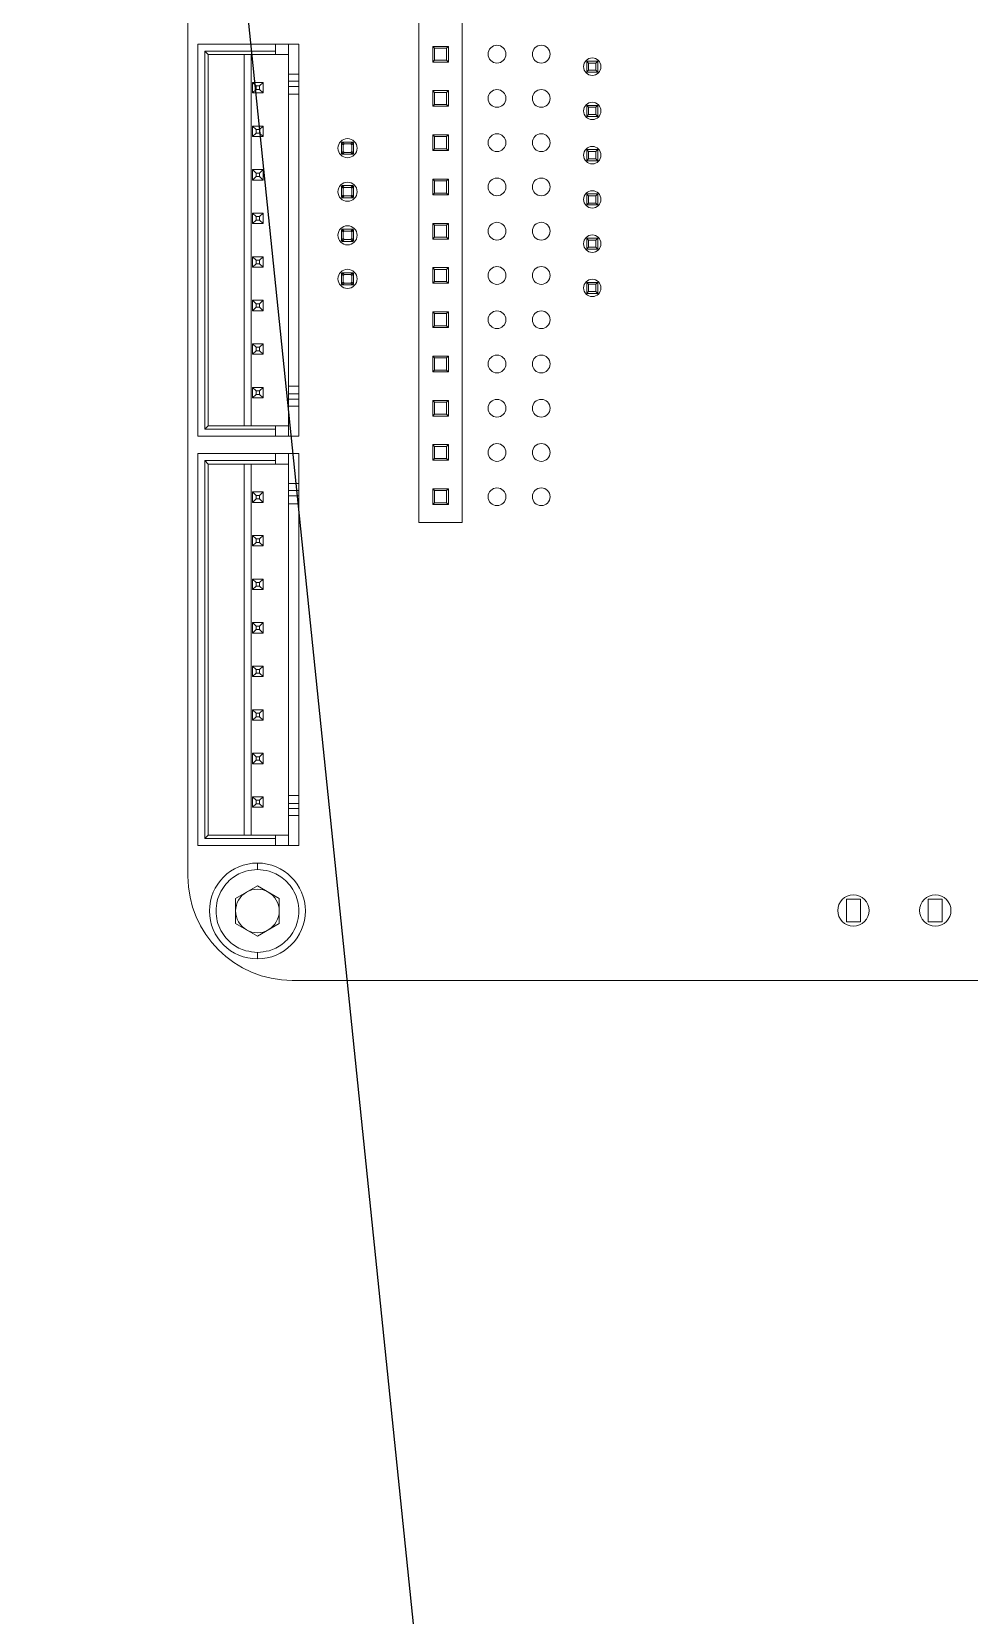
# Model space of a CAD drawing. Header units: millimetres. Extents: x -529 to 1738, y -425 to 849.
# Drawn here: x 185.59 to 212.48, y 725.14 to 770.59 of the extents above; entities that cross this region are included whole.
import ezdxf

# ---------------------------------------------------------------- set-up
doc = ezdxf.new("R2010")
doc.units = ezdxf.units.MM

msp = doc.modelspace()

# ---------------------------------------------------------------- linework, layer by layer
msp.add_line((204.815, 644.541), (185.59, 831.381))
at = {"color": 7, "linetype": 'Continuous', "lineweight": 15}
for p, q in [((190.071, 790.357), (190.071, 746.357)), ((196.692, 771.949), (196.692, 756.509)), ((197.942, 771.949), (197.942, 756.509)), ((190.353, 770.232), (190.353, 758.982)), ((192.585, 770.232), (190.353, 770.232)), ((190.553, 770.032), (192.585, 770.032)), ((190.553, 759.182), (190.553, 770.032)), ((190.553, 770.032), (190.653, 769.932)), ((190.653, 759.282), (190.653, 769.932)), ((190.653, 769.932), (192.585, 769.932)), ((191.688, 759.282), (191.688, 769.932)), ((191.886, 769.932), (191.886, 759.282)), ((192.585, 770.032), (192.585, 770.232)), ((192.953, 770.232), (192.585, 770.232)), ((192.585, 769.932), (192.585, 770.032)), ((192.585, 769.932), (192.953, 769.932)), ((193.253, 770.232), (192.953, 770.232)), ((192.953, 770.232), (192.953, 769.371)), ((193.253, 769.371), (193.253, 770.232)), ((197.542, 770.169), (197.092, 770.169)), ((197.092, 770.169), (197.092, 769.719)), ((197.142, 770.119), (197.092, 770.169)), ((197.142, 769.769), (197.142, 770.119)), ((197.492, 770.119), (197.142, 770.119)), ((197.542, 770.169), (197.492, 770.119)), ((197.492, 770.119), (197.492, 769.769)), ((197.542, 769.719), (197.542, 770.169)), ((197.092, 769.719), (197.142, 769.769)), ((197.092, 769.719), (197.542, 769.719)), ((197.492, 769.769), (197.142, 769.769)), ((197.542, 769.719), (197.492, 769.769)), ((201.509, 769.426), (201.509, 769.746)), ((201.565, 769.69), (201.509, 769.746)), ((201.509, 769.746), (201.829, 769.746)), ((201.565, 769.482), (201.509, 769.426)), ((201.829, 769.426), (201.509, 769.426)), ((201.565, 769.69), (201.565, 769.482)), ((201.772, 769.69), (201.565, 769.69)), ((201.565, 769.482), (201.772, 769.482)), ((201.829, 769.746), (201.772, 769.69)), ((201.772, 769.482), (201.772, 769.69)), ((201.829, 769.426), (201.772, 769.482)), ((201.829, 769.746), (201.829, 769.426)), ((191.928, 769.132), (192.028, 769.032)), ((191.928, 769.132), (191.928, 768.832)), ((191.928, 769.132), (192.228, 769.132)), ((192.028, 769.032), (192.028, 768.932)), ((192.028, 769.032), (192.128, 769.032)), ((192.128, 769.032), (192.228, 769.132)), ((192.128, 769.032), (192.128, 768.932)), ((192.228, 768.832), (192.228, 769.132)), ((193.253, 769.371), (192.953, 769.371)), ((192.953, 769.371), (192.953, 769.171)), ((192.953, 769.171), (193.253, 769.171)), ((192.953, 769.171), (192.953, 769.021)), ((193.253, 769.021), (192.953, 769.021)), ((192.953, 769.021), (192.953, 768.795)), ((193.253, 769.171), (193.253, 769.371)), ((193.253, 769.021), (193.253, 769.171)), ((193.253, 768.795), (193.253, 769.021)), ((192.028, 768.932), (191.928, 768.832)), ((191.928, 768.832), (192.228, 768.832)), ((192.028, 768.932), (192.128, 768.932)), ((192.128, 768.932), (192.228, 768.832)), ((193.253, 768.795), (192.953, 768.795)), ((192.953, 768.795), (192.953, 760.42)), ((193.253, 760.42), (193.253, 768.795)), ((197.542, 768.899), (197.092, 768.899)), ((197.092, 768.899), (197.092, 768.449)), ((197.142, 768.849), (197.092, 768.899)), ((197.142, 768.499), (197.142, 768.849)), ((197.492, 768.849), (197.142, 768.849)), ((197.542, 768.899), (197.492, 768.849)), ((197.492, 768.849), (197.492, 768.499)), ((197.542, 768.449), (197.542, 768.899)), ((197.092, 768.449), (197.142, 768.499)), ((197.092, 768.449), (197.542, 768.449)), ((197.492, 768.499), (197.142, 768.499)), ((197.542, 768.449), (197.492, 768.499)), ((201.509, 768.156), (201.509, 768.476)), ((201.565, 768.42), (201.509, 768.476)), ((201.509, 768.476), (201.829, 768.476)), ((201.565, 768.212), (201.509, 768.156)), ((201.829, 768.156), (201.509, 768.156)), ((201.565, 768.42), (201.565, 768.212)), ((201.772, 768.42), (201.565, 768.42)), ((201.565, 768.212), (201.772, 768.212)), ((201.829, 768.476), (201.772, 768.42)), ((201.772, 768.212), (201.772, 768.42)), ((201.829, 768.156), (201.772, 768.212)), ((201.829, 768.476), (201.829, 768.156)), ((191.928, 767.882), (192.028, 767.782)), ((191.928, 767.882), (191.928, 767.582)), ((191.928, 767.882), (192.228, 767.882)), ((192.028, 767.682), (191.928, 767.582)), ((192.028, 767.782), (192.128, 767.782)), ((192.028, 767.782), (192.028, 767.682)), ((192.028, 767.682), (192.128, 767.682)), ((192.128, 767.782), (192.228, 767.882)), ((192.128, 767.782), (192.128, 767.682)), ((192.128, 767.682), (192.228, 767.582)), ((192.228, 767.582), (192.228, 767.882)), ((197.542, 767.629), (197.092, 767.629)), ((197.092, 767.629), (197.092, 767.179)), ((197.142, 767.579), (197.092, 767.629)), ((197.542, 767.629), (197.492, 767.579)), ((197.542, 767.179), (197.542, 767.629)), ((191.928, 767.582), (192.228, 767.582)), ((194.475, 767.398), (194.499, 767.422)), ((194.475, 767.397), (194.475, 767.398)), ((194.475, 767.398), (194.528, 767.345)), ((194.475, 767.097), (194.475, 767.397)), ((194.475, 767.097), (194.528, 767.15)), ((194.552, 767.369), (194.499, 767.422)), ((194.499, 767.422), (194.5, 767.422)), ((194.8, 767.422), (194.5, 767.422)), ((194.528, 767.345), (194.552, 767.369)), ((194.528, 767.15), (194.528, 767.345)), ((194.552, 767.126), (194.528, 767.15)), ((194.552, 767.369), (194.747, 767.369)), ((194.747, 767.369), (194.801, 767.422)), ((194.771, 767.345), (194.747, 767.369)), ((194.747, 767.126), (194.771, 767.15)), ((194.771, 767.345), (194.825, 767.398)), ((194.771, 767.15), (194.771, 767.345)), ((194.825, 767.097), (194.771, 767.15)), ((194.801, 767.422), (194.8, 767.422)), ((194.825, 767.398), (194.801, 767.422)), ((194.825, 767.398), (194.825, 767.397)), ((194.825, 767.097), (194.825, 767.397)), ((197.092, 767.179), (197.142, 767.229)), ((197.092, 767.179), (197.542, 767.179)), ((197.142, 767.229), (197.142, 767.579)), ((197.492, 767.579), (197.142, 767.579)), ((197.492, 767.229), (197.142, 767.229)), ((197.492, 767.579), (197.492, 767.229)), ((197.542, 767.179), (197.492, 767.229)), ((201.565, 767.15), (201.509, 767.206)), ((201.509, 767.206), (201.829, 767.206)), ((201.509, 766.886), (201.509, 767.206)), ((201.772, 767.15), (201.565, 767.15)), ((201.565, 767.15), (201.565, 766.942)), ((201.829, 767.206), (201.772, 767.15)), ((201.772, 766.942), (201.772, 767.15)), ((201.829, 767.206), (201.829, 766.886)), ((194.499, 767.073), (194.475, 767.097)), ((194.475, 767.097), (194.475, 767.097)), ((194.499, 767.073), (194.552, 767.126)), ((194.499, 767.073), (194.5, 767.072)), ((194.8, 767.072), (194.5, 767.072)), ((194.552, 767.126), (194.747, 767.126)), ((194.801, 767.073), (194.747, 767.126)), ((194.8, 767.072), (194.801, 767.073)), ((194.801, 767.073), (194.825, 767.097)), ((194.825, 767.097), (194.825, 767.097)), ((201.565, 766.942), (201.509, 766.886)), ((201.829, 766.886), (201.509, 766.886)), ((201.565, 766.942), (201.772, 766.942)), ((201.829, 766.886), (201.772, 766.942)), ((191.928, 766.632), (192.028, 766.532)), ((191.928, 766.632), (191.928, 766.332)), ((191.928, 766.632), (192.228, 766.632)), ((192.028, 766.432), (191.928, 766.332)), ((191.928, 766.332), (192.228, 766.332)), ((192.028, 766.532), (192.028, 766.432)), ((192.028, 766.532), (192.128, 766.532)), ((192.028, 766.432), (192.128, 766.432)), ((192.128, 766.532), (192.228, 766.632)), ((192.128, 766.532), (192.128, 766.432)), ((192.128, 766.432), (192.228, 766.332)), ((192.228, 766.332), (192.228, 766.632)), ((197.542, 766.359), (197.092, 766.359)), ((197.092, 766.359), (197.092, 765.909)), ((197.142, 766.309), (197.092, 766.359)), ((197.142, 765.959), (197.142, 766.309)), ((197.492, 766.309), (197.142, 766.309)), ((197.542, 766.359), (197.492, 766.309)), ((197.492, 766.309), (197.492, 765.959)), ((197.542, 765.909), (197.542, 766.359)), ((194.475, 766.148), (194.499, 766.172)), ((194.475, 766.147), (194.475, 766.148)), ((194.475, 766.148), (194.528, 766.095)), ((194.475, 765.847), (194.475, 766.147)), ((194.475, 765.847), (194.528, 765.9)), ((194.499, 765.823), (194.475, 765.847)), ((194.475, 765.847), (194.475, 765.847)), ((194.552, 766.119), (194.499, 766.172)), ((194.499, 766.172), (194.5, 766.172)), ((194.499, 765.823), (194.552, 765.876)), ((194.499, 765.823), (194.5, 765.822)), ((194.8, 766.172), (194.5, 766.172)), ((194.8, 765.822), (194.5, 765.822)), ((194.528, 766.095), (194.552, 766.119)), ((194.528, 765.9), (194.528, 766.095)), ((194.552, 765.876), (194.528, 765.9)), ((194.552, 766.119), (194.747, 766.119)), ((194.552, 765.876), (194.747, 765.876)), ((194.747, 766.119), (194.801, 766.172)), ((194.771, 766.095), (194.747, 766.119)), ((194.747, 765.876), (194.771, 765.9)), ((194.801, 765.823), (194.747, 765.876)), ((194.771, 766.095), (194.825, 766.148)), ((194.771, 765.9), (194.771, 766.095)), ((194.825, 765.847), (194.771, 765.9)), ((194.801, 766.172), (194.8, 766.172)), ((194.8, 765.822), (194.801, 765.823)), ((194.825, 766.148), (194.801, 766.172)), ((194.801, 765.823), (194.825, 765.847)), ((194.825, 766.148), (194.825, 766.147)), ((194.825, 765.847), (194.825, 766.147)), ((194.825, 765.847), (194.825, 765.847)), ((197.092, 765.909), (197.142, 765.959)), ((197.092, 765.909), (197.542, 765.909)), ((197.492, 765.959), (197.142, 765.959)), ((197.542, 765.909), (197.492, 765.959)), ((201.509, 765.616), (201.509, 765.936)), ((201.565, 765.88), (201.509, 765.936)), ((201.509, 765.936), (201.829, 765.936)), ((201.565, 765.88), (201.565, 765.672)), ((201.772, 765.88), (201.565, 765.88)), ((201.829, 765.936), (201.772, 765.88)), ((201.772, 765.672), (201.772, 765.88)), ((201.829, 765.936), (201.829, 765.616)), ((191.928, 765.382), (192.028, 765.282)), ((191.928, 765.382), (191.928, 765.082)), ((191.928, 765.382), (192.228, 765.382)), ((192.128, 765.282), (192.228, 765.382)), ((192.228, 765.082), (192.228, 765.382)), ((201.565, 765.672), (201.509, 765.616)), ((201.829, 765.616), (201.509, 765.616)), ((201.565, 765.672), (201.772, 765.672)), ((201.829, 765.616), (201.772, 765.672)), ((192.028, 765.182), (191.928, 765.082)), ((191.928, 765.082), (192.228, 765.082)), ((192.028, 765.282), (192.028, 765.182)), ((192.028, 765.282), (192.128, 765.282)), ((192.028, 765.182), (192.128, 765.182)), ((192.128, 765.282), (192.128, 765.182)), ((192.128, 765.182), (192.228, 765.082)), ((194.475, 764.898), (194.499, 764.922)), ((194.475, 764.898), (194.528, 764.845)), ((194.475, 764.897), (194.475, 764.898)), ((194.475, 764.597), (194.475, 764.897)), ((194.552, 764.869), (194.499, 764.922)), ((194.499, 764.922), (194.5, 764.922)), ((194.8, 764.922), (194.5, 764.922)), ((194.528, 764.845), (194.552, 764.869)), ((194.552, 764.869), (194.747, 764.869)), ((194.747, 764.869), (194.801, 764.922)), ((194.771, 764.845), (194.747, 764.869)), ((194.771, 764.845), (194.825, 764.898)), ((194.801, 764.922), (194.8, 764.922)), ((194.825, 764.898), (194.801, 764.922)), ((194.825, 764.898), (194.825, 764.897)), ((194.825, 764.597), (194.825, 764.897)), ((197.542, 765.089), (197.092, 765.089)), ((197.092, 765.089), (197.092, 764.639)), ((197.142, 765.039), (197.092, 765.089)), ((197.142, 764.689), (197.142, 765.039)), ((197.492, 765.039), (197.142, 765.039)), ((197.542, 765.089), (197.492, 765.039)), ((197.492, 765.039), (197.492, 764.689)), ((197.542, 764.639), (197.542, 765.089)), ((194.475, 764.597), (194.528, 764.65)), ((194.499, 764.573), (194.475, 764.597)), ((194.475, 764.597), (194.475, 764.597)), ((194.499, 764.573), (194.552, 764.626)), ((194.499, 764.573), (194.5, 764.572)), ((194.8, 764.572), (194.5, 764.572)), ((194.528, 764.65), (194.528, 764.845)), ((194.552, 764.626), (194.528, 764.65)), ((194.552, 764.626), (194.747, 764.626)), ((194.747, 764.626), (194.771, 764.65)), ((194.801, 764.573), (194.747, 764.626)), ((194.771, 764.65), (194.771, 764.845)), ((194.825, 764.597), (194.771, 764.65)), ((194.8, 764.572), (194.801, 764.573)), ((194.801, 764.573), (194.825, 764.597)), ((194.825, 764.597), (194.825, 764.597)), ((197.092, 764.639), (197.142, 764.689)), ((197.092, 764.639), (197.542, 764.639)), ((197.492, 764.689), (197.142, 764.689)), ((197.542, 764.639), (197.492, 764.689)), ((201.509, 764.346), (201.509, 764.666)), ((201.565, 764.61), (201.509, 764.666)), ((201.509, 764.666), (201.829, 764.666)), ((201.565, 764.61), (201.565, 764.402)), ((201.772, 764.61), (201.565, 764.61)), ((201.829, 764.666), (201.772, 764.61)), ((201.772, 764.402), (201.772, 764.61)), ((201.829, 764.666), (201.829, 764.346)), ((191.928, 764.132), (192.228, 764.132)), ((191.928, 764.132), (192.028, 764.032)), ((191.928, 764.132), (191.928, 763.832)), ((192.028, 764.032), (192.128, 764.032)), ((192.028, 764.032), (192.028, 763.932)), ((192.128, 764.032), (192.228, 764.132)), ((192.128, 764.032), (192.128, 763.932)), ((192.228, 763.832), (192.228, 764.132)), ((201.565, 764.402), (201.509, 764.346)), ((201.829, 764.346), (201.509, 764.346)), ((201.565, 764.402), (201.772, 764.402)), ((201.829, 764.346), (201.772, 764.402)), ((192.028, 763.932), (191.928, 763.832)), ((191.928, 763.832), (192.228, 763.832)), ((192.028, 763.932), (192.128, 763.932)), ((192.128, 763.932), (192.228, 763.832)), ((194.475, 763.648), (194.499, 763.672)), ((194.528, 763.595), (194.475, 763.648)), ((194.475, 763.648), (194.475, 763.647)), ((194.475, 763.347), (194.475, 763.647)), ((194.499, 763.672), (194.552, 763.619)), ((194.499, 763.672), (194.5, 763.672)), ((194.8, 763.672), (194.5, 763.672)), ((194.552, 763.619), (194.528, 763.595)), ((194.528, 763.4), (194.528, 763.595)), ((194.552, 763.619), (194.747, 763.619)), ((194.801, 763.672), (194.747, 763.619)), ((194.747, 763.619), (194.771, 763.595)), ((194.771, 763.595), (194.825, 763.648)), ((194.771, 763.595), (194.771, 763.4)), ((194.801, 763.672), (194.8, 763.672)), ((194.825, 763.648), (194.801, 763.672)), ((194.825, 763.647), (194.825, 763.648)), ((194.825, 763.347), (194.825, 763.647)), ((197.542, 763.819), (197.092, 763.819)), ((197.092, 763.819), (197.092, 763.369)), ((197.142, 763.769), (197.092, 763.819)), ((197.142, 763.419), (197.142, 763.769)), ((197.492, 763.769), (197.142, 763.769)), ((197.542, 763.819), (197.492, 763.769)), ((197.492, 763.769), (197.492, 763.419)), ((197.542, 763.369), (197.542, 763.819)), ((194.528, 763.4), (194.475, 763.347)), ((194.475, 763.347), (194.475, 763.347)), ((194.475, 763.347), (194.499, 763.323)), ((194.552, 763.376), (194.499, 763.323)), ((194.499, 763.323), (194.5, 763.322)), ((194.5, 763.322), (194.8, 763.322)), ((194.552, 763.376), (194.528, 763.4)), ((194.747, 763.376), (194.552, 763.376)), ((194.771, 763.4), (194.747, 763.376)), ((194.747, 763.376), (194.801, 763.323)), ((194.771, 763.4), (194.825, 763.347)), ((194.8, 763.322), (194.801, 763.323)), ((194.801, 763.323), (194.825, 763.347)), ((194.825, 763.347), (194.825, 763.347)), ((197.092, 763.369), (197.142, 763.419)), ((197.092, 763.369), (197.542, 763.369)), ((197.492, 763.419), (197.142, 763.419)), ((197.542, 763.369), (197.492, 763.419)), ((201.509, 763.076), (201.509, 763.396)), ((201.565, 763.34), (201.509, 763.396)), ((201.509, 763.396), (201.829, 763.396)), ((201.565, 763.132), (201.509, 763.076)), ((201.829, 763.076), (201.509, 763.076)), ((201.565, 763.34), (201.565, 763.132)), ((201.772, 763.34), (201.565, 763.34)), ((201.565, 763.132), (201.772, 763.132)), ((201.829, 763.396), (201.772, 763.34)), ((201.772, 763.132), (201.772, 763.34)), ((201.829, 763.076), (201.772, 763.132)), ((201.829, 763.396), (201.829, 763.076)), ((191.928, 762.882), (192.228, 762.882)), ((191.928, 762.882), (192.028, 762.782)), ((191.928, 762.882), (191.928, 762.582)), ((192.028, 762.682), (191.928, 762.582)), ((192.028, 762.782), (192.128, 762.782)), ((192.028, 762.782), (192.028, 762.682)), ((192.028, 762.682), (192.128, 762.682)), ((192.128, 762.782), (192.228, 762.882)), ((192.128, 762.782), (192.128, 762.682)), ((192.128, 762.682), (192.228, 762.582)), ((192.228, 762.582), (192.228, 762.882)), ((191.928, 762.582), (192.228, 762.582)), ((197.542, 762.549), (197.092, 762.549)), ((197.092, 762.549), (197.092, 762.099)), ((197.142, 762.499), (197.092, 762.549)), ((197.092, 762.099), (197.142, 762.149)), ((197.142, 762.149), (197.142, 762.499)), ((197.492, 762.499), (197.142, 762.499)), ((197.492, 762.149), (197.142, 762.149)), ((197.542, 762.549), (197.492, 762.499)), ((197.492, 762.499), (197.492, 762.149)), ((197.542, 762.099), (197.492, 762.149)), ((197.542, 762.099), (197.542, 762.549)), ((197.092, 762.099), (197.542, 762.099)), ((191.928, 761.632), (192.228, 761.632)), ((191.928, 761.632), (192.028, 761.532)), ((191.928, 761.632), (191.928, 761.332)), ((192.028, 761.432), (191.928, 761.332)), ((191.928, 761.332), (192.228, 761.332)), ((192.028, 761.532), (192.128, 761.532)), ((192.028, 761.532), (192.028, 761.432)), ((192.028, 761.432), (192.128, 761.432)), ((192.128, 761.532), (192.228, 761.632)), ((192.128, 761.532), (192.128, 761.432)), ((192.128, 761.432), (192.228, 761.332)), ((192.228, 761.332), (192.228, 761.632)), ((197.542, 761.279), (197.092, 761.279)), ((197.092, 761.279), (197.092, 760.829)), ((197.142, 761.229), (197.092, 761.279)), ((197.542, 761.279), (197.492, 761.229)), ((197.542, 760.829), (197.542, 761.279)), ((197.092, 760.829), (197.142, 760.879)), ((197.092, 760.829), (197.542, 760.829)), ((197.142, 760.879), (197.142, 761.229)), ((197.492, 761.229), (197.142, 761.229)), ((197.492, 760.879), (197.142, 760.879)), ((197.492, 761.229), (197.492, 760.879)), ((197.542, 760.829), (197.492, 760.879)), ((191.928, 760.382), (192.228, 760.382)), ((191.928, 760.382), (192.028, 760.282)), ((191.928, 760.382), (191.928, 760.082)), ((192.128, 760.282), (192.228, 760.382)), ((192.228, 760.082), (192.228, 760.382)), ((193.253, 760.42), (192.953, 760.42)), ((192.953, 760.42), (192.953, 760.193)), ((193.253, 760.193), (193.253, 760.42)), ((192.028, 760.182), (191.928, 760.082)), ((191.928, 760.082), (192.228, 760.082)), ((192.028, 760.282), (192.128, 760.282)), ((192.028, 760.282), (192.028, 760.182)), ((192.028, 760.182), (192.128, 760.182)), ((192.128, 760.282), (192.128, 760.182)), ((192.128, 760.182), (192.228, 760.082)), ((193.253, 760.193), (192.953, 760.193)), ((192.953, 760.193), (192.953, 760.043)), ((193.253, 760.043), (192.953, 760.043)), ((192.953, 760.043), (192.953, 759.843)), ((193.253, 760.043), (193.253, 760.193)), ((193.253, 759.843), (193.253, 760.043)), ((197.542, 760.009), (197.092, 760.009)), ((197.092, 760.009), (197.092, 759.559)), ((197.142, 759.959), (197.092, 760.009)), ((197.142, 759.609), (197.142, 759.959)), ((197.492, 759.959), (197.142, 759.959)), ((197.542, 760.009), (197.492, 759.959)), ((197.492, 759.959), (197.492, 759.609)), ((197.542, 759.559), (197.542, 760.009)), ((193.253, 759.843), (192.953, 759.843)), ((192.953, 759.843), (192.953, 758.982)), ((193.253, 758.982), (193.253, 759.843)), ((197.092, 759.559), (197.142, 759.609)), ((197.092, 759.559), (197.542, 759.559)), ((197.492, 759.609), (197.142, 759.609)), ((197.542, 759.559), (197.492, 759.609)), ((190.353, 758.982), (192.585, 758.982)), ((190.553, 759.182), (190.653, 759.282)), ((190.553, 759.182), (192.585, 759.182)), ((192.585, 759.282), (190.653, 759.282)), ((192.585, 759.182), (192.585, 759.282)), ((192.953, 759.282), (192.585, 759.282)), ((192.585, 758.982), (192.585, 759.182)), ((192.953, 758.982), (192.585, 758.982)), ((192.953, 758.982), (193.253, 758.982)), ((197.542, 758.739), (197.092, 758.739)), ((197.092, 758.739), (197.092, 758.289)), ((197.142, 758.689), (197.092, 758.739)), ((197.492, 758.689), (197.142, 758.689)), ((197.142, 758.339), (197.142, 758.689)), ((197.542, 758.739), (197.492, 758.689)), ((197.492, 758.689), (197.492, 758.339)), ((197.542, 758.289), (197.542, 758.739)), ((190.353, 758.482), (190.353, 747.232)), ((192.585, 758.482), (190.353, 758.482)), ((190.553, 758.282), (192.585, 758.282)), ((190.553, 747.432), (190.553, 758.282)), ((190.553, 758.282), (190.653, 758.182)), ((190.653, 747.532), (190.653, 758.182)), ((190.653, 758.182), (192.585, 758.182)), ((191.688, 747.532), (191.688, 758.182)), ((191.886, 758.182), (191.886, 747.532)), ((192.585, 758.282), (192.585, 758.482)), ((192.953, 758.482), (192.585, 758.482)), ((192.585, 758.182), (192.585, 758.282)), ((192.585, 758.182), (192.953, 758.182)), ((193.253, 758.482), (192.953, 758.482)), ((192.953, 758.482), (192.953, 757.621)), ((193.253, 757.621), (193.253, 758.482)), ((197.092, 758.289), (197.142, 758.339)), ((197.092, 758.289), (197.542, 758.289)), ((197.492, 758.339), (197.142, 758.339)), ((197.542, 758.289), (197.492, 758.339)), ((193.253, 757.621), (192.953, 757.621)), ((192.953, 757.621), (192.953, 757.421)), ((193.253, 757.421), (193.253, 757.621)), ((191.928, 757.382), (192.228, 757.382)), ((191.928, 757.382), (192.028, 757.282)), ((191.928, 757.382), (191.928, 757.082)), ((192.028, 757.182), (191.928, 757.082)), ((192.028, 757.282), (192.128, 757.282)), ((192.028, 757.282), (192.028, 757.182)), ((192.028, 757.182), (192.128, 757.182)), ((192.128, 757.282), (192.228, 757.382)), ((192.128, 757.282), (192.128, 757.182)), ((192.128, 757.182), (192.228, 757.082)), ((192.228, 757.082), (192.228, 757.382)), ((192.953, 757.421), (193.253, 757.421)), ((192.953, 757.421), (192.953, 757.271)), ((193.253, 757.271), (192.953, 757.271)), ((192.953, 757.271), (192.953, 757.044)), ((193.253, 757.271), (193.253, 757.421)), ((193.253, 757.044), (193.253, 757.271)), ((197.542, 757.469), (197.092, 757.469)), ((197.092, 757.469), (197.092, 757.019)), ((197.092, 757.469), (197.142, 757.419)), ((197.142, 757.419), (197.492, 757.419)), ((197.142, 757.069), (197.142, 757.419)), ((197.542, 757.469), (197.492, 757.419)), ((197.492, 757.419), (197.492, 757.069)), ((197.542, 757.019), (197.542, 757.469)), ((191.928, 757.082), (192.228, 757.082)), ((193.253, 757.044), (192.953, 757.044)), ((192.953, 757.044), (192.953, 748.67)), ((193.253, 748.67), (193.253, 757.044)), ((197.092, 757.019), (197.142, 757.069)), ((197.092, 757.019), (197.542, 757.019)), ((197.142, 757.069), (197.492, 757.069)), ((197.492, 757.069), (197.542, 757.019)), ((197.942, 756.509), (196.692, 756.509)), ((191.928, 756.132), (192.228, 756.132)), ((191.928, 756.132), (192.028, 756.032)), ((191.928, 756.132), (191.928, 755.832)), ((192.028, 755.932), (191.928, 755.832)), ((191.928, 755.832), (192.228, 755.832)), ((192.028, 756.032), (192.128, 756.032)), ((192.028, 756.032), (192.028, 755.932)), ((192.028, 755.932), (192.128, 755.932)), ((192.128, 756.032), (192.228, 756.132)), ((192.128, 756.032), (192.128, 755.932)), ((192.128, 755.932), (192.228, 755.832)), ((192.228, 755.832), (192.228, 756.132)), ((191.928, 754.882), (192.228, 754.882)), ((191.928, 754.882), (192.028, 754.782)), ((191.928, 754.882), (191.928, 754.582)), ((192.128, 754.782), (192.228, 754.882)), ((192.228, 754.582), (192.228, 754.882)), ((192.028, 754.682), (191.928, 754.582)), ((191.928, 754.582), (192.228, 754.582)), ((192.028, 754.782), (192.128, 754.782)), ((192.028, 754.782), (192.028, 754.682)), ((192.028, 754.682), (192.128, 754.682)), ((192.128, 754.782), (192.128, 754.682)), ((192.128, 754.682), (192.228, 754.582)), ((191.928, 753.632), (192.228, 753.632)), ((191.928, 753.632), (192.028, 753.532)), ((191.928, 753.632), (191.928, 753.332)), ((192.028, 753.532), (192.128, 753.532)), ((192.028, 753.532), (192.028, 753.432)), ((192.128, 753.532), (192.228, 753.632)), ((192.128, 753.532), (192.128, 753.432)), ((192.228, 753.332), (192.228, 753.632)), ((192.028, 753.432), (191.928, 753.332)), ((191.928, 753.332), (192.228, 753.332)), ((192.028, 753.432), (192.128, 753.432)), ((192.128, 753.432), (192.228, 753.332)), ((191.928, 752.382), (192.028, 752.282)), ((191.928, 752.382), (191.928, 752.082)), ((191.928, 752.382), (192.228, 752.382)), ((192.028, 752.182), (191.928, 752.082)), ((192.028, 752.282), (192.028, 752.182)), ((192.028, 752.282), (192.128, 752.282)), ((192.028, 752.182), (192.128, 752.182)), ((192.128, 752.282), (192.228, 752.382)), ((192.128, 752.282), (192.128, 752.182)), ((192.128, 752.182), (192.228, 752.082)), ((192.228, 752.082), (192.228, 752.382)), ((191.928, 752.082), (192.228, 752.082)), ((191.928, 751.132), (192.028, 751.032)), ((191.928, 751.132), (191.928, 750.832)), ((191.928, 751.132), (192.228, 751.132)), ((192.028, 750.932), (191.928, 750.832)), ((191.928, 750.832), (192.228, 750.832)), ((192.028, 751.032), (192.028, 750.932)), ((192.028, 751.032), (192.128, 751.032)), ((192.028, 750.932), (192.128, 750.932)), ((192.128, 751.032), (192.228, 751.132)), ((192.128, 751.032), (192.128, 750.932)), ((192.128, 750.932), (192.228, 750.832)), ((192.228, 750.832), (192.228, 751.132)), ((191.928, 749.882), (192.028, 749.782)), ((191.928, 749.882), (191.928, 749.582)), ((191.928, 749.882), (192.228, 749.882)), ((192.128, 749.782), (192.228, 749.882)), ((192.228, 749.582), (192.228, 749.882)), ((192.028, 749.682), (191.928, 749.582)), ((191.928, 749.582), (192.228, 749.582)), ((192.028, 749.782), (192.028, 749.682)), ((192.028, 749.782), (192.128, 749.782)), ((192.028, 749.682), (192.128, 749.682)), ((192.128, 749.782), (192.128, 749.682)), ((192.128, 749.682), (192.228, 749.582)), ((191.928, 748.632), (192.228, 748.632)), ((191.928, 748.632), (192.028, 748.532)), ((191.928, 748.632), (191.928, 748.332)), ((192.028, 748.532), (192.128, 748.532)), ((192.028, 748.532), (192.028, 748.432)), ((192.128, 748.532), (192.228, 748.632)), ((192.128, 748.532), (192.128, 748.432)), ((192.228, 748.332), (192.228, 748.632)), ((193.253, 748.67), (192.953, 748.67)), ((192.953, 748.67), (192.953, 748.443)), ((193.253, 748.443), (193.253, 748.67)), ((192.028, 748.432), (191.928, 748.332)), ((191.928, 748.332), (192.228, 748.332)), ((192.028, 748.432), (192.128, 748.432)), ((192.128, 748.432), (192.228, 748.332)), ((193.253, 748.443), (192.953, 748.443)), ((192.953, 748.443), (192.953, 748.293)), ((193.253, 748.293), (192.953, 748.293)), ((192.953, 748.293), (192.953, 748.093)), ((193.253, 748.093), (192.953, 748.093)), ((192.953, 748.093), (192.953, 747.232)), ((193.253, 748.293), (193.253, 748.443)), ((193.253, 748.093), (193.253, 748.293)), ((193.253, 747.232), (193.253, 748.093)), ((190.353, 747.232), (192.585, 747.232)), ((190.553, 747.432), (190.653, 747.532)), ((190.553, 747.432), (192.585, 747.432)), ((192.585, 747.532), (190.653, 747.532)), ((192.585, 747.432), (192.585, 747.532)), ((192.953, 747.532), (192.585, 747.532)), ((192.585, 747.232), (192.585, 747.432)), ((192.953, 747.232), (192.585, 747.232)), ((192.953, 747.232), (193.253, 747.232)), ((192.065, 746.079), (191.44, 745.718)), ((192.69, 745.718), (192.065, 746.079)), ((191.44, 745.718), (191.44, 744.996)), ((192.69, 744.996), (192.69, 745.718)), ((208.959, 745.695), (208.959, 745.045)), ((209.359, 745.695), (208.959, 745.695)), ((209.359, 745.695), (209.359, 745.045)), ((211.309, 745.695), (211.309, 745.045)), ((211.709, 745.695), (211.309, 745.695)), ((211.709, 745.695), (211.709, 745.045)), ((191.44, 744.996), (192.065, 744.635)), ((192.065, 744.635), (192.69, 744.996)), ((209.359, 745.045), (208.959, 745.045)), ((211.709, 745.045), (211.309, 745.045)), ((193.065, 743.363), (233.065, 743.363))]:
    msp.add_line(p, q, dxfattribs=at)
for centre, radius in [((198.936, 769.944), 0.255), ((200.206, 769.944), 0.255), ((201.669, 769.586), 0.25), ((198.936, 768.674), 0.255), ((200.206, 768.674), 0.255), ((201.669, 768.316), 0.25), ((198.936, 767.404), 0.255), ((200.206, 767.404), 0.255), ((194.65, 767.247), 0.275), ((201.669, 767.046), 0.25), ((194.65, 765.997), 0.275), ((198.936, 766.134), 0.255), ((200.206, 766.134), 0.255), ((201.669, 765.776), 0.25), ((194.65, 764.747), 0.275), ((198.936, 764.864), 0.255), ((200.206, 764.864), 0.255), ((201.669, 764.506), 0.25), ((194.65, 763.497), 0.275), ((198.936, 763.594), 0.255), ((200.206, 763.594), 0.255), ((201.669, 763.236), 0.25), ((198.936, 762.324), 0.255), ((200.206, 762.324), 0.255), ((198.936, 761.054), 0.255), ((200.206, 761.054), 0.255), ((198.936, 759.784), 0.255), ((200.206, 759.784), 0.255), ((198.936, 758.514), 0.255), ((200.206, 758.514), 0.255), ((198.936, 757.244), 0.255), ((200.206, 757.244), 0.255), ((209.159, 745.37), 0.45), ((211.509, 745.37), 0.45)]:
    msp.add_circle(centre, radius, dxfattribs=at)
for centre, radius, start, end in [((192.065, 745.357), 1.375, 90, 270), ((192.065, 745.357), 1.375, 270, 90), ((193.065, 746.357), 2.994, 180, 270), ((192.065, 745.357), 0.625, 120, 180), ((192.065, 745.357), 0.625, 60, 120), ((192.065, 745.357), 0.625, 360, 60), ((192.065, 745.357), 0.625, 180, 240), ((192.065, 745.357), 0.625, 300, 360), ((192.065, 745.357), 0.625, 240, 300)]:
    msp.add_arc(centre, radius, start, end, dxfattribs=at)
for points, knots in [([(192.065, 746.544), (192.065, 746.571), (192.065, 746.626), (192.065, 746.689), (192.065, 746.726), (192.065, 746.73), (192.065, 746.732)], [0, 0, 0, 0, 0.270261, 0.562429, 0.789736, 1, 1, 1, 1]), ([(192.065, 744.169), (191.952, 744.179), (191.698, 744.2), (191.39, 744.361), (191.158, 744.575), (191.005, 744.798), (190.901, 745.065), (190.865, 745.357), (190.901, 745.649), (191.005, 745.916), (191.158, 746.139), (191.39, 746.353), (191.698, 746.514), (191.952, 746.535), (192.065, 746.544)], [0, 0, 0, 0, 0.090318, 0.204563, 0.27142, 0.343936, 0.420786, 0.5, 0.579214, 0.656064, 0.72858, 0.795437, 0.909682, 1, 1, 1, 1]), ([(192.065, 746.544), (192.177, 746.535), (192.431, 746.514), (192.739, 746.353), (192.971, 746.139), (193.125, 745.916), (193.228, 745.649), (193.264, 745.357), (193.228, 745.065), (193.125, 744.798), (192.971, 744.575), (192.739, 744.361), (192.431, 744.2), (192.177, 744.179), (192.065, 744.169)], [0, 0, 0, 0, 0.090318, 0.204563, 0.27142, 0.343936, 0.420786, 0.5, 0.579214, 0.656064, 0.72858, 0.795437, 0.909682, 1, 1, 1, 1]), ([(192.065, 743.982), (192.065, 743.985), (192.065, 743.992), (192.065, 744.043), (192.065, 744.106), (192.065, 744.149), (192.065, 744.169)], [0, 0, 0, 0, 0.270261, 0.562429, 0.789736, 1, 1, 1, 1])]:
    msp.add_open_spline(points, degree=3, knots=knots, dxfattribs=at)

doc.saveas('drawing.dxf')
